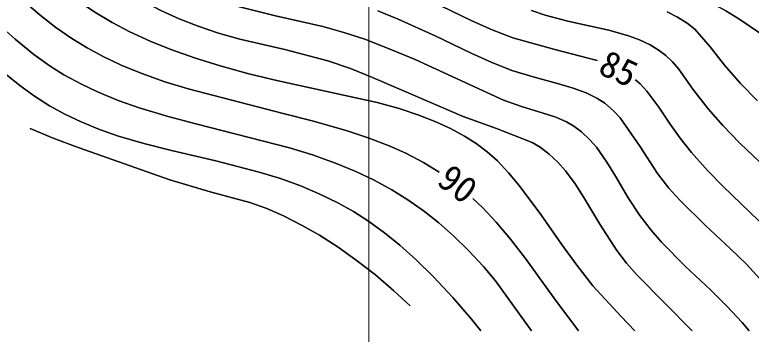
# Model space of a CAD drawing. Units: millimetres, scale not verified. Extents: x 40000 to 680000, y 20000 to 380000.
# Drawn here: x 313528 to 350195, y 227957 to 243866 of the extents above; entities that cross this region are included whole.
import ezdxf
from ezdxf.enums import TextEntityAlignment as Align

# ---------------------------------------------------------------- set-up
doc = ezdxf.new("R2010")
doc.units = ezdxf.units.MM
doc.header["$LTSCALE"] = 1000
doc.layers.add('M-BGD', color=7, linetype='Continuous', lineweight=25)
doc.layers.add('M-STR-HTXT', color=7, linetype='Continuous', lineweight=13)
doc.styles.add('ＭＳ ゴシック', font='')
doc.styles.get('ＭＳ ゴシック').set_extended_font_data('MS Gothic')

msp = doc.modelspace()

# ---------------------------------------------------------------- linework, layer by layer
at = {"layer": 'M-BGD'}
for p, q in [((314788, 243851), (311078, 247073)), ((311078, 247073), (314788, 243851)), ((334226, 244562), (336285, 243565)), ((336285, 243565), (334226, 244562)), ((315573, 243238), (314788, 243851)), ((314788, 243851), (315573, 243238)), ((336285, 243565), (337290, 243118)), ((337290, 243118), (336285, 243565)), ((316371, 242681), (315573, 243238)), ((315573, 243238), (316371, 242681)), ((337290, 243118), (338323, 242717)), ((338323, 242717), (337290, 243118)), ((317134, 242212), (316371, 242681)), ((316371, 242681), (317134, 242212)), ((338323, 242717), (340414, 242127)), ((340414, 242127), (338323, 242717)), ((317924, 241785), (317134, 242212)), ((317134, 242212), (317924, 241785)), ((340414, 242127), (342517, 241592)), ((342517, 241592), (340414, 242127)), ((318830, 241357), (317924, 241785)), ((317924, 241785), (318830, 241357)), ((319853, 240936), (318830, 241357)), ((318830, 241357), (319853, 240936)), ((320994, 240530), (319853, 240936)), ((319853, 240936), (320994, 240530)), ((322154, 240171), (320994, 240530)), ((320994, 240530), (322154, 240171)), ((326898, 238944), (322154, 240171)), ((322154, 240171), (326898, 238944)), ((328401, 238568), (326898, 238944)), ((326898, 238944), (328401, 238568)), ((330070, 238093), (328401, 238568)), ((328401, 238568), (330070, 238093)), ((331131, 237740), (330070, 238093)), ((330070, 238093), (331131, 237740)), ((332167, 237339), (331131, 237740)), ((331131, 237740), (332167, 237339)), ((332991, 236971), (332167, 237339)), ((332167, 237339), (332991, 236971)), ((332991, 236971), (333873, 236513)), ((333873, 236513), (332991, 236971)), ((347246, 228125), (344512, 230898))]:
    msp.add_line(p, q, dxfattribs=at)
for points in [[(313301, 249456), (317120, 246358), (317947, 245758), (318959, 245096), (319828, 244589), (320809, 244080), (321721, 243665), (322652, 243297), (323669, 242954), (324726, 242657), (326969, 242131), (324726, 242657), (323669, 242954), (322652, 243297), (321721, 243665), (320809, 244080), (319828, 244589), (318959, 245096), (317947, 245758), (317120, 246358), (313301, 249456)], [(324183, 244385), (326511, 243804), (328860, 243274), (329905, 242985), (330950, 242642), (332258, 242142), (333456, 241632), (337856, 239615), (333456, 241632), (332258, 242142), (330950, 242642), (329905, 242985), (328860, 243274), (326511, 243804), (324183, 244385)], [(353192, 234090), (349618, 237473), (348779, 238343), (348047, 239175), (347284, 240159), (346583, 241149), (346269, 241527), (345941, 241841), (345563, 242126), (345156, 242369), (344634, 242615), (344081, 242819), (343108, 243092), (342194, 243296), (341058, 243542), (339935, 243836), (339252, 244074)], [(339252, 244074), (339935, 243836), (341058, 243542), (342194, 243296), (343108, 243092), (344081, 242819), (344634, 242615), (345156, 242369), (345563, 242126), (345941, 241841), (346269, 241527), (346583, 241149), (347284, 240159), (348047, 239175), (348779, 238343), (349618, 237473), (353192, 234090)], [(350500, 239572), (349664, 240443), (348870, 241350), (348150, 242272), (347384, 243153), (347011, 243448), (346527, 243750), (346009, 244003)], [(346009, 244003), (346527, 243750), (347011, 243448), (347384, 243153), (348150, 242272), (348870, 241350), (349664, 240443), (350500, 239572)], [(350650, 242924), (349581, 243667), (350650, 242924), (351774, 242075), (352789, 241246), (353849, 240309), (354798, 239402), (355710, 238458), (356583, 237479), (357414, 236467), (358140, 235504), (358882, 234431), (359521, 233414), (360071, 232447), (360670, 231293), (361267, 230026), (361897, 228553), (362064, 228125)], [(312636, 243439), (313543, 242643), (314478, 241891), (315286, 241312), (315975, 240878), (316845, 240403), (317656, 240020), (318675, 239603), (319719, 239235), (321170, 238797), (322541, 238436), (327206, 237243), (328360, 236886), (329497, 236480), (330517, 236058), (331422, 235629), (332299, 235150), (333106, 234649), (333924, 234072), (334633, 233511), (335388, 232847), (336109, 232145), (336861, 231334), (337464, 230614), (339257, 228125)], [(339257, 228125), (337464, 230614), (336861, 231334), (336109, 232145), (335388, 232847), (334633, 233511), (333924, 234072), (333106, 234649), (332299, 235150), (331422, 235629), (330517, 236058), (329497, 236480), (328360, 236886), (327206, 237243), (322541, 238436), (321170, 238797), (319719, 239235), (318675, 239603), (317656, 240020), (316845, 240403), (315975, 240878), (315286, 241312), (314478, 241891), (313543, 242643), (312636, 243439)], [(312857, 241096), (313786, 240342), (314507, 239818), (315254, 239338), (316028, 238911), (316833, 238530), (317755, 238156), (318701, 237828), (319957, 237454), (321332, 237101), (323534, 236589), (325701, 236034), (326757, 235707), (327796, 235328), (328719, 234937), (329617, 234497), (330386, 234064), (331134, 233584), (331934, 233006), (332703, 232385), (333517, 231657), (334372, 230817), (335331, 229787), (336259, 228714), (336729, 228125)], [(336729, 228125), (336259, 228714), (335331, 229787), (334372, 230817), (333517, 231657), (332703, 232385), (331934, 233006), (331134, 233584), (330386, 234064), (329617, 234497), (328719, 234937), (327796, 235328), (326757, 235707), (325701, 236034), (323534, 236589), (321332, 237101), (319957, 237454), (318701, 237828), (317755, 238156), (316833, 238530), (316028, 238911), (315254, 239338), (314507, 239818), (313786, 240342), (312857, 241096)], [(344672, 240420), (344425, 240629), (344672, 240420), (345003, 240067), (345600, 239269), (346164, 238415), (346657, 237714), (347223, 237001), (348025, 236099), (348796, 235310), (352324, 231918), (353067, 231116), (353734, 230317), (354392, 229440), (354952, 228612), (355248, 228125)], [(355248, 228125), (354952, 228612), (354392, 229440), (353734, 230317), (353067, 231116), (352324, 231918), (348796, 235310), (348025, 236099), (347223, 237001), (346657, 237714), (346164, 238415), (345600, 239269), (345003, 240067), (344672, 240420)], [(314289, 238202), (315443, 237721), (316683, 237261), (321248, 235651), (323256, 235053), (325234, 234523), (326079, 234212), (326905, 233849), (327834, 233380), (328704, 232884), (329632, 232290), (330532, 231652), (331481, 230909), (332397, 230124), (333212, 229366)], [(333212, 229366), (332397, 230124), (331481, 230909), (330532, 231652), (329632, 232290), (328704, 232884), (327834, 233380), (326905, 233849), (326079, 234212), (325234, 234523), (323256, 235053), (321248, 235651), (316683, 237261), (315443, 237721), (314289, 238202)], [(334659, 236033), (333873, 236513), (334659, 236033)], [(336808, 234270), (336335, 234716), (336808, 234270), (337495, 233542), (338213, 232698), (338959, 231736), (340360, 229766), (341592, 228125)], [(341592, 228125), (340360, 229766), (338959, 231736), (338213, 232698), (337495, 233542), (336808, 234270)], [(341511, 231393), (340752, 232448), (341511, 231393), (342309, 230371), (343712, 228834), (344394, 228125)], [(344394, 228125), (343712, 228834), (342309, 230371), (341511, 231393)], [(344512, 230898), (343984, 231503), (344512, 230898), (347246, 228125)]]:
    msp.add_lwpolyline(points, dxfattribs=at)
for points in [[(346480, 245140), (344761, 245669), (346480, 245140), (347318, 244831), (348225, 244435), (348928, 244068), (349581, 243667), (348928, 244068), (348225, 244435), (347318, 244831)], [(326637, 240572), (331568, 239495), (326637, 240572), (325181, 240926), (323749, 241328), (322531, 241699), (321295, 242129), (320269, 242544), (319265, 243009), (318378, 243478), (317517, 243993), (316708, 244541), (315910, 245147), (316708, 244541), (317517, 243993), (318378, 243478), (319265, 243009), (320269, 242544), (321295, 242129), (322531, 241699), (323749, 241328), (325181, 240926)], [(346637, 234637), (347923, 233370), (346637, 234637), (346099, 235237), (345533, 235954), (344647, 237318), (343667, 238725), (343340, 239082), (342908, 239458), (342501, 239719), (341979, 239975), (341327, 240217), (340546, 240446), (339446, 240734), (338280, 241096), (337251, 241502), (336250, 241954), (334456, 242819), (332616, 243649), (331597, 244063), (332616, 243649), (334456, 242819), (336250, 241954), (337251, 241502), (338280, 241096), (339446, 240734), (340546, 240446), (341327, 240217), (341979, 239975), (342501, 239719), (342908, 239458), (343340, 239082), (343667, 238725), (344647, 237318), (345533, 235954), (346099, 235237)], [(343502, 232133), (343984, 231503), (343502, 232133), (342663, 233435), (341865, 234768), (341422, 235450), (340946, 236089), (340560, 236528), (340141, 236926), (339683, 237273), (339288, 237506), (337517, 238201), (335851, 238802), (331346, 240749), (330237, 241187), (329111, 241576), (326969, 242131), (329111, 241576), (330237, 241187), (331346, 240749), (335851, 238802), (337517, 238201), (339288, 237506), (339683, 237273), (340141, 236926), (340560, 236528), (340946, 236089), (341422, 235450), (341865, 234768), (342663, 233435)], [(339717, 233925), (340752, 232448), (339717, 233925), (338638, 235371), (338115, 236000), (337559, 236586), (337042, 237041), (336492, 237452), (335912, 237824), (335216, 238203), (334489, 238539), (333641, 238870), (332667, 239191), (331568, 239495), (332667, 239191), (333641, 238870), (334489, 238539), (335216, 238203), (335912, 237824), (336492, 237452), (337042, 237041), (337559, 236586), (338115, 236000), (338638, 235371)], [(343005, 236529), (343437, 235826), (343005, 236529), (342482, 237266), (342165, 237637), (341750, 238035), (341369, 238320), (340999, 238532), (340460, 238765), (339793, 238987), (338813, 239275), (337856, 239615), (338813, 239275), (339793, 238987), (340460, 238765), (340999, 238532), (341369, 238320), (341750, 238035), (342165, 237637), (342482, 237266)], [(350092, 228125), (349735, 228547), (348986, 229355), (348161, 230169), (346929, 231333), (345734, 232538), (345204, 233142), (344646, 233864), (344074, 234744), (343437, 235826), (344074, 234744), (344646, 233864), (345204, 233142), (345734, 232538), (346929, 231333), (348161, 230169), (348986, 229355), (349735, 228547)], [(352563, 228125), (352152, 228695), (351424, 229704), (350627, 230719), (349951, 231447), (349168, 232212), (347923, 233370), (349168, 232212), (349951, 231447), (350627, 230719), (351424, 229704), (352152, 228695)]]:
    msp.add_lwpolyline(points, close=True, dxfattribs=at)
at = {"layer": 'M-STR-HTXT'}
msp.add_line((331154, 262062), (331154, 214666), dxfattribs=at)

# ---------------------------------------------------------------- texts
at = {"layer": 'M-BGD', "style": 'ＭＳ ゴシック'}
for s, rotation, p in [('85', 335.22, (342339, 240610)), ('90', 323.22, (334240, 235140))]:
    msp.add_text(s, height=1320, rotation=rotation, dxfattribs=at).set_placement(p, align=Align.BOTTOM_LEFT)

doc.saveas('drawing.dxf')
